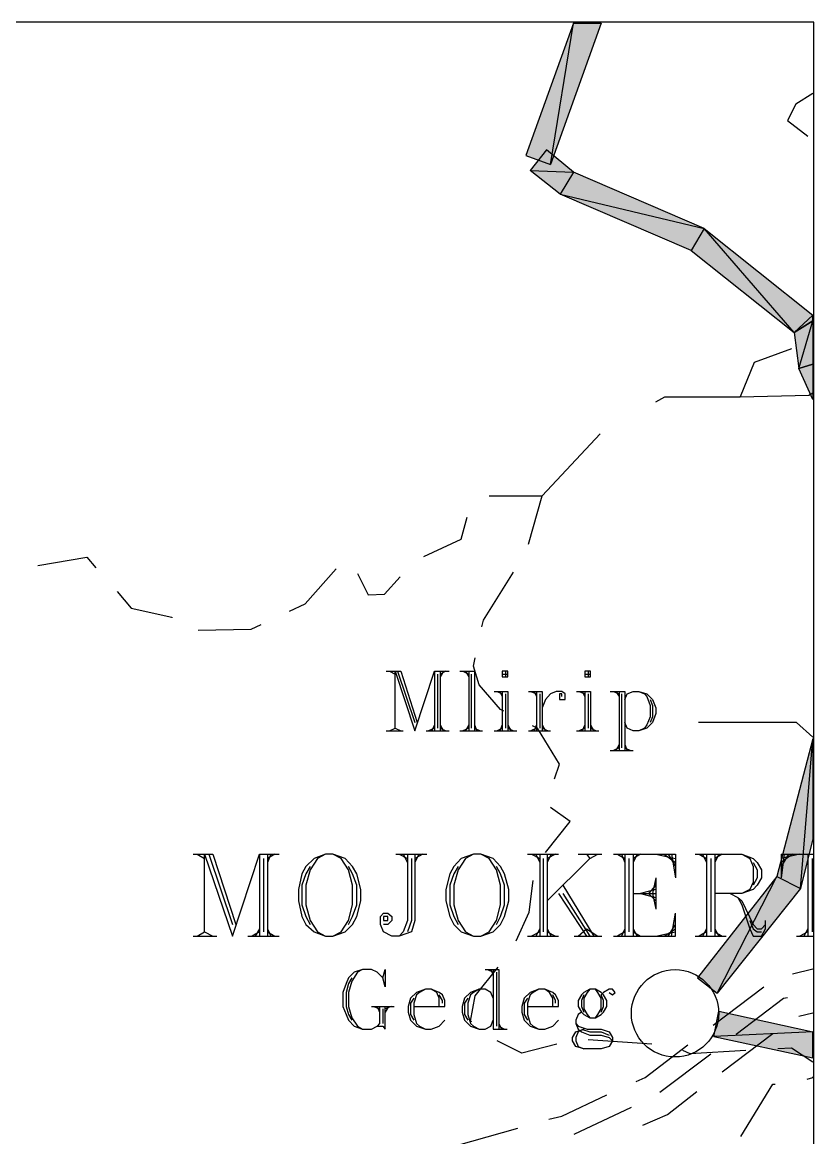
# Model space of a CAD drawing. Header units: millimetres. Extents: x 658 to 813, y 806 to 883.
# Drawn here: x 804.435 to 807.378, y 862.86 to 867.005 of the extents above; entities that cross this region are included whole.
import ezdxf

# ---------------------------------------------------------------- set-up
doc = ezdxf.new("R2010")
doc.units = ezdxf.units.MM
doc.header["$LTSCALE"] = 0.1
doc.linetypes.add('atContinuous2', pattern=[0])
for name, color, linetype in [('BANTU 1', 7, 'Continuous'), ('BATKAB', 7, 'Continuous'), ('KLEKTOR2', 7, 'Continuous'), ('RENC-JL-TOL', 7, 'Continuous'), ('SYMBOL', 7, 'Continuous'), ('TEXT', 8, 'Continuous'), ('zat_Mask_solid', 7, 'Continuous')]:
    doc.layers.add(name, color=color, linetype=linetype)

msp = doc.modelspace()

# ---------------------------------------------------------------- hatches: boundary and pattern name
at = {"layer": 'KLEKTOR2'}
h = msp.add_hatch(color=7, dxfattribs=at)
h.paths.add_polyline_path([(806.3081, 866.5095), (806.3993, 866.4761), (806.4844, 867.002)])
h.paths.add_polyline_path([(806.3993, 866.4761), (806.4844, 867.002), (806.5878, 867.002)])
for points in [[(806.3841, 866.5308), (806.3233, 866.4548), (806.4844, 866.4487)], [(806.3233, 866.4548), (806.4844, 866.4487), (806.4358, 866.3666)], [(806.4844, 866.4487), (806.4358, 866.3666), (806.9708, 866.239)], [(806.4358, 866.3666), (806.9708, 866.239), (806.9222, 866.1569)], [(807.3751, 865.7343), (807.3751, 865.6036), (807.3235, 865.7191)], [(806.9465, 863.4543), (807.0195, 863.3965), (807.2414, 863.8312)], [(807.0195, 863.3965), (807.2414, 863.8312), (807.3295, 863.7856)]]:
    msp.add_hatch(color=7, dxfattribs=at).paths.add_polyline_path(points)
h = msp.add_hatch(color=7, dxfattribs=at)
h.paths.add_polyline_path([(807.3751, 865.8954), (807.3751, 865.9167), (807.3052, 865.8529)], flags=17)
h.paths.add_polyline_path([(807.3751, 865.9167), (807.3052, 865.8529), (806.9708, 866.239)])
h = msp.add_hatch(color=7, dxfattribs=at)
h.paths.add_polyline_path([(807.3052, 865.8529), (807.3235, 865.7191), (807.3751, 865.8954)])
h.paths.add_polyline_path([(807.3235, 865.7191), (807.3751, 865.8954), (807.3751, 865.7343)], flags=17)
h = msp.add_hatch(color=7, dxfattribs=at)
h.paths.add_polyline_path([(807.2414, 863.8312), (807.3295, 863.7856), (807.3751, 864.342)])
h.paths.add_polyline_path([(807.3295, 863.7856), (807.3751, 864.342), (807.3751, 863.9711)], flags=17)
h = msp.add_hatch(color=7, dxfattribs=at)
h.paths.add_polyline_path([(807.3751, 863.1563), (807.3751, 863.2536), (807.0073, 863.2354)])
h.paths.add_polyline_path([(807.3751, 863.2536), (807.0073, 863.2354), (807.0255, 863.3296)])
at = {"layer": 'zat_Mask_solid'}
msp.add_hatch(color=7, dxfattribs=at).paths.add_polyline_path([(807.3052, 865.8529), (806.9708, 866.239), (806.9222, 866.1569)])

# ---------------------------------------------------------------- linework, layer by layer
at = {"layer": 'BANTU 1', "color": 7}
msp.add_lwpolyline([(790.4998, 851.9933), (807.3782, 851.9933), (807.3782, 867.0051), (790.4998, 867.0051), (790.4998, 851.9933)], dxfattribs=at)
at = {"layer": 'BATKAB', "color": 7}
for points in [[(807.3751, 866.7406), (807.3113, 866.7011), (807.2809, 866.6403), (807.3569, 866.5825)], [(807.2961, 865.7921), (807.1563, 865.7404), (807.1046, 865.6127), (807.3599, 865.6188), (807.3751, 865.6279)], [(806.7914, 865.5945), (806.8249, 865.6127), (807.1046, 865.6127)], [(806.3689, 865.2449), (806.5847, 865.4759)], [(806.1713, 865.2449), (806.3689, 865.2449)], [(806.3172, 865.0655), (806.3689, 865.2449)], [(805.9281, 865.0199), (806.0679, 865.0837), (806.0892, 865.1658)], [(804.4932, 864.9865), (804.6756, 865.0169), (804.709, 864.9773)], [(805.4295, 864.8162), (805.4873, 864.8436), (805.6028, 864.9743)], [(806.1439, 864.7585), (806.15, 864.7828), (806.2625, 864.9621)], [(805.6818, 864.9561), (805.7213, 864.877), (805.7822, 864.8801), (805.8399, 864.9439)], [(804.7881, 864.8892), (804.8397, 864.8284), (804.9917, 864.7949), (804.9917, 864.7919)], [(805.089, 864.7463), (805.2866, 864.7493), (805.3231, 864.7676)], [(806.226, 864.4453), (806.2138, 864.4514), (806.1348, 864.5426), (806.1135, 864.6125), (806.1196, 864.6429)], [(806.4145, 864.193), (806.4327, 864.2477), (806.3506, 864.3815), (806.3324, 864.3906)], [(806.381, 863.9194), (806.4722, 864.0349), (806.3993, 864.0866)], [(806.2716, 863.5911), (806.3202, 863.6975), (806.3354, 863.816)], [(806.1074, 863.2901), (806.1014, 863.2932), (806.1196, 863.3874), (806.2047, 863.4938)], [(806.4236, 863.208), (806.2929, 863.1746), (806.2017, 863.2202)], [(806.7762, 863.208), (806.5391, 863.2232)], [(807.1259, 863.1837), (806.9191, 863.1715), (806.8918, 863.1837)], [(807.3751, 863.1411), (807.2961, 863.1928), (807.2444, 863.1898)], [(807.1076, 862.8645), (807.2262, 863.0591), (807.2353, 863.0591)], [(807.3539, 863.0773), (807.3751, 863.0834), (807.3751, 863.0864)]]:
    msp.add_lwpolyline(points, dxfattribs=at)
at = {"layer": 'KLEKTOR2', "color": 7, "linetype": 'atContinuous2'}
for p, q in [((806.4844, 867.002), (806.3081, 866.5095)), ((806.3993, 866.4761), (806.4844, 867.002)), ((806.3993, 866.4761), (806.4844, 867.002)), ((806.5878, 867.002), (806.3993, 866.4761)), ((806.4844, 867.002), (806.5878, 867.002)), ((806.3081, 866.5095), (806.3993, 866.4761)), ((807.3751, 865.8954), (807.3052, 865.8529)), ((807.3235, 865.7191), (807.3751, 865.8954)), ((807.3235, 865.7191), (807.3751, 865.8954)), ((807.3751, 865.8954), (807.3751, 865.7343)), ((807.3052, 865.8529), (807.3235, 865.7191)), ((807.3751, 865.7343), (807.3235, 865.7191)), ((807.0073, 863.2354), (807.0255, 863.3296)), ((807.0255, 863.3296), (807.3751, 863.2536)), ((807.3751, 863.2536), (807.0073, 863.2354)), ((807.3751, 863.2536), (807.0073, 863.2354)), ((807.0073, 863.2354), (807.3751, 863.1563)), ((807.3751, 863.1563), (807.3751, 863.2536))]:
    msp.add_line(p, q, dxfattribs=at)
at = {"layer": 'KLEKTOR2', "color": 7}
for points in [[(806.3841, 866.5308), (806.3233, 866.4548), (806.4844, 866.4487), (806.3841, 866.5308)], [(806.3233, 866.4548), (806.4844, 866.4487), (806.4358, 866.3666), (806.3233, 866.4548)], [(806.4844, 866.4487), (806.4358, 866.3666), (806.9708, 866.239), (806.4844, 866.4487)], [(806.4358, 866.3666), (806.9708, 866.239), (806.9222, 866.1569), (806.4358, 866.3666)], [(807.3052, 865.8529), (806.9708, 866.239), (806.9222, 866.1569), (807.3052, 865.8529)], [(807.3751, 865.9167), (807.3052, 865.8529), (806.9708, 866.239), (807.3751, 865.9167)], [(807.3751, 865.8954), (807.3751, 865.9167), (807.3052, 865.8529), (807.3751, 865.8954)], [(807.3751, 865.7343), (807.3751, 865.6036), (807.3235, 865.7191), (807.3751, 865.7343)], [(807.2414, 863.8312), (807.3295, 863.7856), (807.3751, 864.342), (807.2414, 863.8312)], [(807.3295, 863.7856), (807.3751, 864.342), (807.3751, 863.9711), (807.3295, 863.7856)], [(806.9465, 863.4543), (807.0195, 863.3965), (807.2414, 863.8312), (806.9465, 863.4543)], [(807.0195, 863.3965), (807.2414, 863.8312), (807.3295, 863.7856), (807.0195, 863.3965)]]:
    msp.add_lwpolyline(points, dxfattribs=at)
at = {"layer": 'RENC-JL-TOL', "color": 7}
for points in [[(807.2991, 863.4695), (807.3751, 863.4877)], [(807.0043, 863.278), (807.1927, 863.4208)], [(807.0894, 863.2445), (807.2657, 863.3783), (807.2809, 863.3813)], [(807.3235, 863.3114), (807.3751, 863.3236)], [(807.0377, 863.1047), (807.2262, 863.2476)], [(806.7185, 863.0682), (806.7519, 863.0834), (806.91, 863.205)], [(806.8066, 863.0287), (806.9951, 863.1715)], [(806.3932, 862.9283), (806.4418, 862.9405), (806.609, 863.0195)], [(806.7428, 862.9071), (806.834, 862.9466), (806.9435, 863.0317)], [(806.4874, 862.8736), (806.7002, 862.9739)], [(806.0497, 862.8311), (806.2777, 862.8949)]]:
    msp.add_lwpolyline(points, dxfattribs=at)
at = {"layer": 'SYMBOL', "color": 7, "linetype": 'atContinuous2'}
msp.add_circle((806.8627, 863.3223), 0.1624, dxfattribs=at)
at = {"layer": 'TEXT', "color": 7}
for points in [[(805.7882, 864.5943), (805.843, 864.5943)], [(805.8004, 864.5943), (805.8217, 864.5821)], [(805.8217, 864.3815), (805.8217, 864.5943), (805.8946, 864.3724)], [(805.8308, 864.5943), (805.8946, 864.4028)], [(805.843, 864.5943), (805.9038, 864.4028)], [(805.8946, 864.3724), (805.9676, 864.5943), (805.9676, 864.3724)], [(805.9676, 864.5943), (806.0223, 864.5943)], [(805.9889, 864.5943), (805.9889, 864.3724)], [(806.001, 864.5943), (805.9889, 864.573)], [(806.0102, 864.5943), (805.9889, 864.5821)], [(806.0618, 864.5943), (806.1166, 864.5943), (806.1166, 864.3724)], [(806.074, 864.5943), (806.0953, 864.5821)], [(806.0831, 864.5943), (806.0953, 864.573)], [(806.0953, 864.5943), (806.0953, 864.3724)], [(806.2199, 864.5943), (806.2199, 864.573), (806.2412, 864.573), (806.2412, 864.5943), (806.2199, 864.5943)], [(806.2321, 864.5943), (806.2321, 864.573)], [(806.527, 864.5943), (806.527, 864.573), (806.5482, 864.573), (806.5482, 864.5943), (806.527, 864.5943)], [(806.5391, 864.5943), (806.5391, 864.573)], [(805.9798, 864.5821), (805.9798, 864.3815)], [(806.1044, 864.5821), (806.1044, 864.3815)], [(806.2199, 864.5821), (806.2412, 864.5821)], [(806.527, 864.5821), (806.5482, 864.5821)], [(806.1895, 864.5183), (806.2412, 864.5183), (806.2412, 864.3724)], [(806.2017, 864.5183), (806.2199, 864.5092)], [(806.2108, 864.5183), (806.2199, 864.5001)], [(806.2199, 864.5183), (806.2199, 864.3724)], [(806.2321, 864.5092), (806.2321, 864.3815)], [(806.3172, 864.5183), (806.3689, 864.5183), (806.3689, 864.3724)], [(806.3263, 864.5183), (806.3476, 864.5092)], [(806.3385, 864.5183), (806.3476, 864.5001)], [(806.3476, 864.5183), (806.3476, 864.3724)], [(806.3598, 864.5092), (806.3598, 864.3815)], [(806.4418, 864.5001), (806.4418, 864.5092), (806.4327, 864.5092), (806.4327, 864.4879), (806.454, 864.4879), (806.454, 864.5092), (806.4418, 864.5183), (806.4206, 864.5183), (806.3993, 864.5092), (806.381, 864.4879), (806.3689, 864.4575)], [(806.4966, 864.5183), (806.5482, 864.5183), (806.5482, 864.3724)], [(806.5057, 864.5183), (806.527, 864.5092)], [(806.5178, 864.5183), (806.527, 864.5001)], [(806.527, 864.5183), (806.527, 864.3724)], [(806.5391, 864.5092), (806.5391, 864.3815)], [(806.6212, 864.5183), (806.6759, 864.5183), (806.6759, 864.2994)], [(806.6334, 864.5183), (806.6546, 864.5092)], [(806.6425, 864.5183), (806.6546, 864.5001)], [(806.6546, 864.5183), (806.6546, 864.2994)], [(806.6638, 864.5092), (806.6638, 864.3085)], [(806.6759, 864.4879), (806.685, 864.5092), (806.7063, 864.5183), (806.7276, 864.5183), (806.758, 864.5092), (806.7793, 864.4879), (806.7914, 864.4575), (806.7914, 864.4362), (806.7793, 864.4028), (806.758, 864.3815), (806.7276, 864.3724), (806.7063, 864.3724), (806.685, 864.3815), (806.6759, 864.4028)], [(806.7276, 864.5183), (806.7489, 864.5092), (806.758, 864.5001), (806.7702, 864.4666), (806.7702, 864.4241), (806.758, 864.3937), (806.7489, 864.3815), (806.7276, 864.3724)], [(806.7702, 864.4879), (806.7793, 864.4666), (806.7793, 864.4241), (806.7702, 864.4028)], [(805.8004, 864.3724), (805.8217, 864.3815), (805.843, 864.3724)], [(805.9676, 864.3815), (805.9463, 864.3724)], [(805.9676, 864.3937), (805.9585, 864.3724)], [(805.9889, 864.3937), (806.001, 864.3724)], [(805.9889, 864.3815), (806.0102, 864.3724)], [(806.0953, 864.3815), (806.074, 864.3724)], [(806.0953, 864.3937), (806.0831, 864.3724)], [(806.1166, 864.3937), (806.1257, 864.3724)], [(806.1166, 864.3815), (806.1378, 864.3724)], [(806.2199, 864.3815), (806.2017, 864.3724)], [(806.2199, 864.3937), (806.2108, 864.3724)], [(806.2412, 864.3937), (806.2534, 864.3724)], [(806.2412, 864.3815), (806.2625, 864.3724)], [(806.3476, 864.3815), (806.3263, 864.3724)], [(806.3476, 864.3937), (806.3385, 864.3724)], [(806.3689, 864.3937), (806.381, 864.3724)], [(806.3689, 864.3815), (806.3902, 864.3724)], [(806.527, 864.3815), (806.5057, 864.3724)], [(806.527, 864.3937), (806.5178, 864.3724)], [(806.5482, 864.3937), (806.5604, 864.3724)], [(806.5482, 864.3815), (806.5695, 864.3724)], [(807.3751, 864.3481), (807.3143, 864.4028), (806.9495, 864.4028)], [(805.7882, 864.3724), (805.8521, 864.3724)], [(805.9372, 864.3724), (806.0223, 864.3724)], [(806.0618, 864.3724), (806.147, 864.3724)], [(806.1895, 864.3724), (806.2746, 864.3724)], [(806.3172, 864.3724), (806.3993, 864.3724)], [(806.4966, 864.3724), (806.5786, 864.3724)], [(806.6212, 864.2994), (806.7063, 864.2994)], [(806.6546, 864.3085), (806.6334, 864.2994)], [(806.6546, 864.3207), (806.6425, 864.2994)], [(806.6759, 864.3207), (806.685, 864.2994)], [(806.6759, 864.3085), (806.6972, 864.2994)], [(805.0708, 863.9133), (805.1437, 863.9133)], [(805.086, 863.9133), (805.1133, 863.8981)], [(805.1133, 863.6245), (805.1133, 863.9133), (805.2167, 863.6093)], [(805.1285, 863.9133), (805.2167, 863.6519)], [(805.1437, 863.9133), (805.2289, 863.6519)], [(805.2167, 863.6093), (805.317, 863.9133), (805.317, 863.6093)], [(805.317, 863.9133), (805.39, 863.9133)], [(805.3322, 863.8981), (805.3322, 863.6245)], [(805.3474, 863.9133), (805.3474, 863.6093)], [(805.3596, 863.9133), (805.3474, 863.8829)], [(805.3748, 863.9133), (805.3474, 863.8981)], [(805.5633, 863.9133), (805.5207, 863.8981), (805.4903, 863.8677), (805.4751, 863.8404), (805.4629, 863.7826), (805.4629, 863.74), (805.4751, 863.6823), (805.4903, 863.6519), (805.5207, 863.6245), (805.5633, 863.6093), (805.5906, 863.6093), (805.6362, 863.6245), (805.6636, 863.6519), (805.6788, 863.6823), (805.694, 863.74), (805.694, 863.7826), (805.6788, 863.8404), (805.6636, 863.8677), (805.6362, 863.8981), (805.5906, 863.9133), (805.5633, 863.9133)], [(805.5633, 863.9133), (805.5329, 863.8981), (805.5055, 863.8556), (805.4903, 863.7978), (805.4903, 863.7248), (805.5055, 863.6671), (805.5329, 863.6245), (805.5633, 863.6093)], [(805.5906, 863.6093), (805.621, 863.6245), (805.6484, 863.6671), (805.6636, 863.7248), (805.6636, 863.7978), (805.6484, 863.8556), (805.621, 863.8981), (805.5906, 863.9133)], [(805.8946, 863.9133), (805.8946, 863.6671), (805.8825, 863.6245), (805.8369, 863.6093), (805.8095, 863.6093), (805.7791, 863.6245), (805.767, 863.6519), (805.767, 863.6823), (805.7791, 863.6944), (805.7943, 863.6944), (805.8095, 863.6823), (805.8095, 863.6671), (805.7943, 863.6519), (805.7791, 863.6519)], [(805.8247, 863.9133), (805.9402, 863.9133)], [(805.8673, 863.9133), (805.8673, 863.6671), (805.8521, 863.6245), (805.8369, 863.6093)], [(805.8369, 863.9133), (805.8673, 863.8981)], [(805.8521, 863.9133), (805.8673, 863.8829)], [(805.8825, 863.8981), (805.8825, 863.6671), (805.8673, 863.6245)], [(805.9098, 863.9133), (805.8946, 863.8829)], [(805.925, 863.9133), (805.8946, 863.8981)], [(806.1135, 863.9133), (806.0679, 863.8981), (806.0406, 863.8677), (806.0254, 863.8404), (806.0102, 863.7826), (806.0102, 863.74), (806.0254, 863.6823), (806.0406, 863.6519), (806.0679, 863.6245), (806.1135, 863.6093), (806.1409, 863.6093), (806.1865, 863.6245), (806.2138, 863.6519), (806.229, 863.6823), (806.2442, 863.74), (806.2442, 863.7826), (806.229, 863.8404), (806.2138, 863.8677), (806.1865, 863.8981), (806.1409, 863.9133), (806.1135, 863.9133)], [(806.1135, 863.9133), (806.0831, 863.8981), (806.0558, 863.8556), (806.0406, 863.7978), (806.0406, 863.7248), (806.0558, 863.6671), (806.0831, 863.6245), (806.1135, 863.6093)], [(806.1409, 863.6093), (806.1713, 863.6245), (806.1986, 863.6671), (806.2138, 863.7248), (806.2138, 863.7978), (806.1986, 863.8556), (806.1713, 863.8981), (806.1409, 863.9133)], [(806.3142, 863.9133), (806.4297, 863.9133)], [(806.3294, 863.9133), (806.3598, 863.8981)], [(806.3446, 863.9133), (806.3598, 863.8829)], [(806.3598, 863.9133), (806.3598, 863.6093)], [(806.3719, 863.8981), (806.3719, 863.6245)], [(806.3871, 863.9133), (806.3871, 863.6093)], [(806.4023, 863.9133), (806.3871, 863.8829)], [(806.4175, 863.9133), (806.3871, 863.8981)], [(806.5452, 863.8981), (806.3871, 863.74)], [(806.5026, 863.9133), (806.5908, 863.9133)], [(806.533, 863.9133), (806.5452, 863.8981), (806.5756, 863.9133)], [(806.6334, 863.9133), (806.8644, 863.9133), (806.8644, 863.8252)], [(806.6486, 863.9133), (806.6759, 863.8981)], [(806.6638, 863.9133), (806.6759, 863.8829)], [(806.6759, 863.9133), (806.6759, 863.6093)], [(806.6911, 863.8981), (806.6911, 863.6245)], [(806.7063, 863.9133), (806.7063, 863.6093)], [(806.7215, 863.9133), (806.7063, 863.8829)], [(806.7337, 863.9133), (806.7063, 863.8981)], [(806.7914, 863.9133), (806.8644, 863.8981)], [(806.8218, 863.9133), (806.8644, 863.8829)], [(806.837, 863.9133), (806.8644, 863.8677)], [(806.8492, 863.9133), (806.8644, 863.8252)], [(806.9374, 863.9133), (807.1107, 863.9133), (807.1532, 863.8981), (807.1684, 863.8829), (807.1836, 863.8556), (807.1836, 863.8252), (807.1684, 863.7978), (807.1532, 863.7826), (807.1107, 863.7674), (807.0103, 863.7674)], [(806.9526, 863.9133), (806.9799, 863.8981)], [(806.9647, 863.9133), (806.9799, 863.8829)], [(806.9799, 863.9133), (806.9799, 863.6093)], [(806.9951, 863.8981), (806.9951, 863.6245)], [(807.0103, 863.9133), (807.0103, 863.6093)], [(807.0255, 863.9133), (807.0103, 863.8829)], [(807.0377, 863.9133), (807.0103, 863.8981)], [(807.1107, 863.9133), (807.1411, 863.8981), (807.1532, 863.8677), (807.1532, 863.81), (807.1411, 863.7826), (807.1107, 863.7674)], [(807.2566, 863.9133), (807.2566, 863.8252)], [(807.2566, 863.9133), (807.3751, 863.9133)], [(807.2687, 863.9133), (807.2566, 863.8252)], [(807.2839, 863.9133), (807.2566, 863.8677)], [(807.2991, 863.9133), (807.2566, 863.8829)], [(807.3265, 863.9133), (807.2566, 863.8981)], [(807.3569, 863.9133), (807.3569, 863.6093)], [(807.3721, 863.8981), (807.3721, 863.6245)], [(805.5055, 863.8677), (805.4903, 863.8404), (805.4751, 863.7978), (805.4751, 863.7248), (805.4903, 863.6823), (805.5055, 863.6519)], [(805.6484, 863.6519), (805.6636, 863.6823), (805.6788, 863.7248), (805.6788, 863.7978), (805.6636, 863.8404), (805.6484, 863.8677)], [(806.0558, 863.8677), (806.0406, 863.8404), (806.0254, 863.7978), (806.0254, 863.7248), (806.0406, 863.6823), (806.0558, 863.6519)], [(806.1986, 863.6519), (806.2138, 863.6823), (806.229, 863.7248), (806.229, 863.7978), (806.2138, 863.8404), (806.1986, 863.8677)], [(807.1532, 863.8829), (807.1684, 863.8556), (807.1684, 863.8252), (807.1532, 863.7978)], [(806.7914, 863.8252), (806.7793, 863.7674), (806.7914, 863.7096)], [(806.7914, 863.8252), (806.7914, 863.7096)], [(806.4297, 863.7674), (806.533, 863.6093)], [(806.4449, 863.7978), (806.5604, 863.6093)], [(806.4449, 863.7674), (806.5452, 863.6093)], [(806.7063, 863.7674), (806.7914, 863.7674)], [(806.7914, 863.7826), (806.7337, 863.7674), (806.7914, 863.7522)], [(806.7914, 863.7978), (806.7641, 863.7674), (806.7914, 863.74)], [(807.0681, 863.7674), (807.0955, 863.7522), (807.1107, 863.7248), (807.1411, 863.6367), (807.1532, 863.6093), (807.1836, 863.6093), (807.1988, 863.6367), (807.1988, 863.6671)], [(807.0955, 863.7522), (807.1107, 863.74), (807.1532, 863.6519), (807.1684, 863.6367), (807.1836, 863.6367), (807.1988, 863.6519)], [(805.7791, 863.6823), (805.7791, 863.6671), (805.7943, 863.6671), (805.7943, 863.6823), (805.7791, 863.6823)], [(806.6334, 863.6093), (806.8644, 863.6093), (806.8644, 863.6944)], [(806.8492, 863.6093), (806.8644, 863.6944)], [(805.317, 863.6367), (805.3018, 863.6093)], [(805.3474, 863.6367), (805.3596, 863.6093)], [(806.3598, 863.6367), (806.3446, 863.6093)], [(806.3871, 863.6367), (806.4023, 863.6093)], [(806.5026, 863.6093), (806.533, 863.6367), (806.5756, 863.6093)], [(806.6759, 863.6367), (806.6638, 863.6093)], [(806.7063, 863.6367), (806.7215, 863.6093)], [(806.8218, 863.6093), (806.8644, 863.6367)], [(806.837, 863.6093), (806.8644, 863.6519)], [(806.9799, 863.6367), (806.9647, 863.6093)], [(807.0103, 863.6367), (807.0255, 863.6093)], [(807.1411, 863.6671), (807.1532, 863.6367), (807.1684, 863.6245), (807.1836, 863.6245)], [(807.3569, 863.6367), (807.3417, 863.6093)], [(805.0708, 863.6093), (805.1589, 863.6093)], [(805.086, 863.6093), (805.1133, 863.6245), (805.1437, 863.6093)], [(805.2745, 863.6093), (805.39, 863.6093)], [(805.317, 863.6245), (805.2897, 863.6093)], [(805.3474, 863.6245), (805.3748, 863.6093)], [(806.3142, 863.6093), (806.4297, 863.6093)], [(806.3598, 863.6245), (806.3294, 863.6093)], [(806.3871, 863.6245), (806.4175, 863.6093)], [(806.4874, 863.6093), (806.5908, 863.6093)], [(806.6759, 863.6245), (806.6486, 863.6093)], [(806.7063, 863.6245), (806.7337, 863.6093)], [(806.7914, 863.6093), (806.8644, 863.6245)], [(806.9374, 863.6093), (807.0529, 863.6093)], [(806.9799, 863.6245), (806.9526, 863.6093)], [(807.0103, 863.6245), (807.0377, 863.6093)], [(807.3143, 863.6093), (807.3751, 863.6093)], [(807.3569, 863.6245), (807.3265, 863.6093)], [(805.7761, 863.4543), (805.7852, 863.4847), (805.7852, 863.4208), (805.7761, 863.4543), (805.7548, 863.4756), (805.7335, 863.4847), (805.7001, 863.4847), (805.6697, 863.4756), (805.6484, 863.4543), (805.6393, 863.433), (805.6271, 863.3996), (805.6271, 863.3479), (805.6393, 863.3175), (805.6484, 863.2962), (805.6697, 863.2749), (805.7001, 863.2628), (805.7335, 863.2628), (805.7548, 863.2749), (805.7761, 863.2749), (805.7852, 863.2628), (805.7852, 863.3479)], [(805.7001, 863.4847), (805.6818, 863.4756), (805.6605, 863.4421), (805.6484, 863.3996), (805.6484, 863.3479), (805.6605, 863.3053), (805.6818, 863.2749), (805.7001, 863.2628)], [(806.1561, 863.4847), (806.2078, 863.4847), (806.2078, 863.2628)], [(806.1652, 863.4847), (806.1865, 863.4756)], [(806.1774, 863.4847), (806.1865, 863.4634)], [(806.1865, 863.4847), (806.1865, 863.2628), (806.2382, 863.2628)], [(806.1986, 863.4756), (806.1986, 863.2749)], [(805.6605, 863.4543), (805.6484, 863.433), (805.6393, 863.3996), (805.6393, 863.3479), (805.6484, 863.3175), (805.6605, 863.2962)], [(805.8916, 863.3479), (806.0071, 863.3479), (806.0071, 863.3692), (805.998, 863.3904), (805.9858, 863.3996), (805.9554, 863.4117), (805.9342, 863.4117), (805.9007, 863.3996), (805.8794, 863.3783), (805.8703, 863.3479), (805.8703, 863.3266), (805.8794, 863.2962), (805.9007, 863.2749), (805.9342, 863.2628), (805.9554, 863.2628), (805.9858, 863.2749), (806.0071, 863.2962)], [(805.9342, 863.4117), (805.9129, 863.3996), (805.9007, 863.3904), (805.8916, 863.36), (805.8916, 863.3175), (805.9007, 863.284), (805.9129, 863.2749), (805.9342, 863.2628)], [(805.9858, 863.3479), (805.9858, 863.3783), (805.9767, 863.3996), (805.9554, 863.4117)], [(805.998, 863.36), (805.998, 863.3692), (805.9858, 863.3904)], [(806.1865, 863.3783), (806.1774, 863.3996), (806.1561, 863.4117), (806.1348, 863.4117), (806.1014, 863.3996), (806.0801, 863.3783), (806.071, 863.3479), (806.071, 863.3266), (806.0801, 863.2962), (806.1014, 863.2749), (806.1348, 863.2628), (806.1561, 863.2628), (806.1774, 863.2749), (806.1865, 863.2962)], [(806.1348, 863.4117), (806.1135, 863.3996), (806.1014, 863.3904), (806.0922, 863.36), (806.0922, 863.3175), (806.1014, 863.284), (806.1135, 863.2749), (806.1348, 863.2628)], [(806.3142, 863.3479), (806.4297, 863.3479), (806.4297, 863.3692), (806.4175, 863.3904), (806.4084, 863.3996), (806.378, 863.4117), (806.3567, 863.4117), (806.3233, 863.3996), (806.302, 863.3783), (806.2929, 863.3479), (806.2929, 863.3266), (806.302, 863.2962), (806.3233, 863.2749), (806.3567, 863.2628), (806.378, 863.2628), (806.4084, 863.2749), (806.4297, 863.2962)], [(806.3567, 863.4117), (806.3354, 863.3996), (806.3233, 863.3904), (806.3142, 863.36), (806.3142, 863.3175), (806.3233, 863.284), (806.3354, 863.2749), (806.3567, 863.2628)], [(806.4084, 863.3479), (806.4084, 863.3783), (806.3962, 863.3996), (806.378, 863.4117)], [(806.4175, 863.36), (806.4175, 863.3692), (806.4084, 863.3904)], [(806.5452, 863.4117), (806.5239, 863.3996), (806.5148, 863.3904), (806.5026, 863.3692), (806.5026, 863.3479), (806.5148, 863.3266), (806.5239, 863.3175), (806.5452, 863.3053), (806.5665, 863.3053), (806.5878, 863.3175), (806.5969, 863.3266), (806.609, 863.3479), (806.609, 863.3692), (806.5969, 863.3904), (806.5878, 863.3996), (806.5665, 863.4117), (806.5452, 863.4117)], [(806.5239, 863.3904), (806.5148, 863.3692), (806.5148, 863.3479), (806.5239, 863.3266)], [(806.5452, 863.4117), (806.5361, 863.3996), (806.5239, 863.3783), (806.5239, 863.3388), (806.5361, 863.3175), (806.5452, 863.3053)], [(806.5665, 863.3053), (806.5756, 863.3175), (806.5878, 863.3388), (806.5878, 863.3783), (806.5756, 863.3996), (806.5665, 863.4117)], [(806.6182, 863.3996), (806.6303, 863.3904), (806.6394, 863.3996), (806.6303, 863.4117), (806.6182, 863.4117), (806.5969, 863.3996), (806.5878, 863.3904)], [(806.5878, 863.3266), (806.5969, 863.3479), (806.5969, 863.3692), (806.5878, 863.3904)], [(805.7335, 863.3479), (805.8186, 863.3479)], [(805.7426, 863.3479), (805.7639, 863.3388)], [(805.7639, 863.3479), (805.7639, 863.284), (805.7548, 863.2749)], [(805.7548, 863.3479), (805.7639, 863.3266)], [(805.7974, 863.3479), (805.7852, 863.3266)], [(805.8065, 863.3479), (805.7852, 863.3388)], [(805.8916, 863.3783), (805.8794, 863.36), (805.8794, 863.3175), (805.8916, 863.2962)], [(806.0922, 863.3783), (806.0801, 863.36), (806.0801, 863.3175), (806.0922, 863.2962)], [(806.3142, 863.3783), (806.302, 863.36), (806.302, 863.3175), (806.3142, 863.2962)], [(805.7761, 863.3388), (805.7761, 863.284)], [(806.5148, 863.3266), (806.5026, 863.3175), (806.4935, 863.2962), (806.4935, 863.284), (806.5026, 863.2628), (806.5148, 863.2536), (806.5452, 863.2415), (806.5878, 863.2415), (806.6182, 863.2324), (806.6303, 863.2202)], [(806.2078, 863.284), (806.2169, 863.2628)], [(806.2078, 863.2749), (806.229, 863.2628)], [(806.4935, 863.284), (806.5026, 863.2749), (806.5361, 863.2628), (806.5878, 863.2628), (806.6182, 863.2536), (806.6303, 863.2324), (806.6303, 863.2202), (806.6182, 863.1989), (806.5878, 863.1898), (806.5239, 863.1898), (806.4935, 863.1989), (806.4814, 863.2202), (806.4814, 863.2324), (806.4935, 863.2536), (806.5239, 863.2628), (806.5026, 863.2536), (806.4935, 863.2324), (806.4935, 863.2202), (806.5026, 863.1989), (806.5239, 863.1898)], [(806.5148, 863.2628), (806.5452, 863.2536), (806.5878, 863.2536), (806.6182, 863.2415)]]:
    msp.add_lwpolyline(points, dxfattribs=at)

doc.saveas('drawing.dxf')
